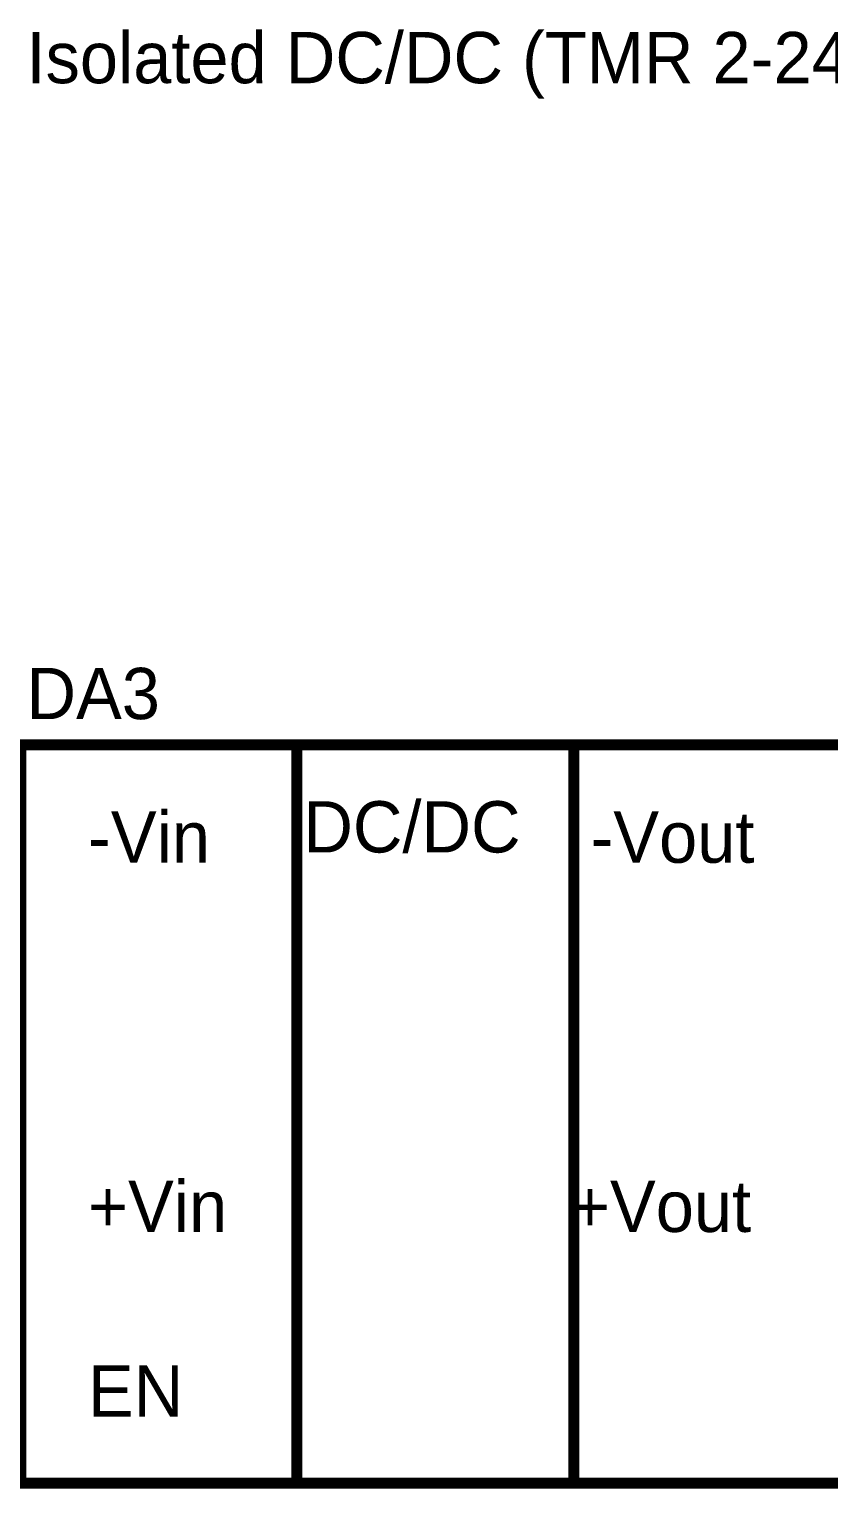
# Model space of a CAD drawing. Extents: x 0 to 594, y 0 to 420.
# Drawn here: x 50.36 to 72.03, y 184.83 to 224.39 of the extents above; entities that cross this region are included whole.
import ezdxf

# ---------------------------------------------------------------- set-up
doc = ezdxf.new("R2010")
doc.units = 0
doc.layers.add('SHEET', color=255, linetype='CONTINUOUS')

msp = doc.modelspace()

# ---------------------------------------------------------------- linework, layer by layer
at = {"layer": 'SHEET', "const_width": 0.3}
for points in [[(50.131, 204.997), (72.618, 204.997), (72.618, 184.983), (50.131, 184.983), (50.131, 204.997)], [(57.615, 204.997), (65.116, 204.997), (65.116, 184.983), (57.615, 184.983), (57.615, 204.997)]]:
    msp.add_lwpolyline(points, close=True, dxfattribs=at)

# ---------------------------------------------------------------- texts
at = {"layer": 'SHEET'}
for s, height, p in [('Isolated DC/DC (TMR 2-2411WI)', 1.38981, (50.287, 222.925)), ('DA3', 1.3898, (50.287, 205.692)), ('DC/DC', 1.3898, (57.789, 202.078)), ('-Vin', 1.3898, (51.954, 201.8)), ('-Vout', 1.3898, (65.568, 201.8)), ('+Vin', 1.3898, (51.954, 191.794)), ('+Vout', 1.3898, (65.012, 191.794)), ('EN', 1.3898, (51.954, 186.79))]:
    msp.add_text(s, height=height, dxfattribs=at).set_placement(p)

doc.saveas('drawing.dxf')
